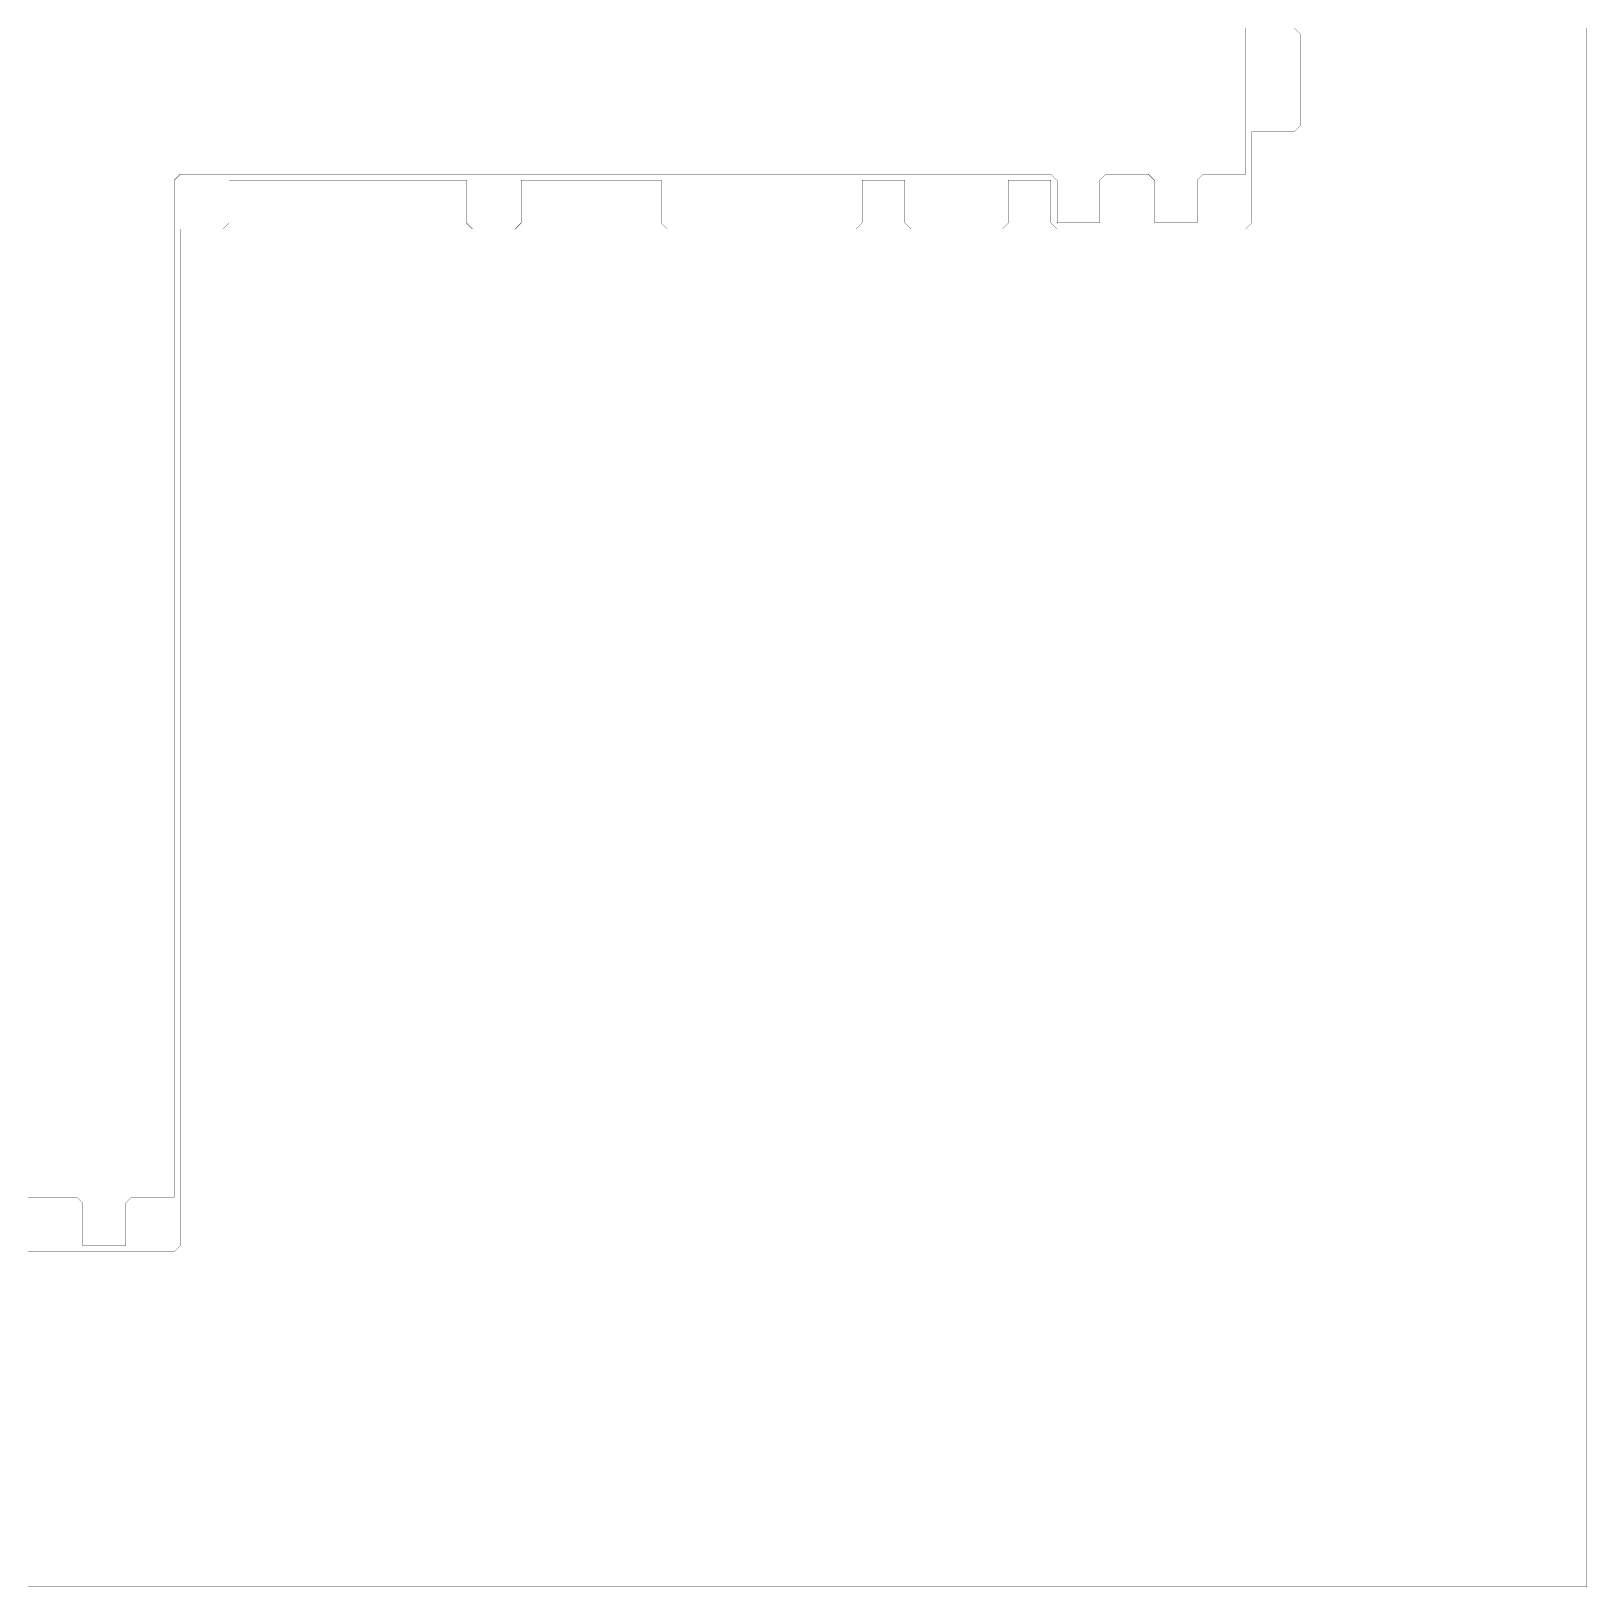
# Model space of a CAD drawing. Header units: metres. Extents: x 0 to 4990, y -4990 to 0.
# Drawn here: x 2495 to 4990, y -4990 to -2495 of the extents above; entities that cross this region are included whole.
import ezdxf

# ---------------------------------------------------------------- set-up
doc = ezdxf.new("R2010")
doc.units = ezdxf.units.M
doc.layers.add('conductor', color=1, linetype='Continuous')
doc.layers.add('substrate', color=5, linetype='Continuous')

msp = doc.modelspace()

# ---------------------------------------------------------------- linework, layer by layer
at = {"layer": 'conductor', "const_width": 0.5}
msp.add_lwpolyline([(2490.234375, -4365.234375), (2500, -4365.234375), (2509.765625, -4365.234375), (2519.53125, -4365.234375), (2529.296875, -4365.234375), (2539.0625, -4365.234375), (2548.828125, -4365.234375), (2558.59375, -4365.234375), (2568.359375, -4365.234375), (2578.125, -4375), (2578.125, -4384.765625), (2578.125, -4394.53125), (2578.125, -4404.296875), (2578.125, -4414.0625), (2578.125, -4423.828125), (2578.125, -4433.59375), (2578.125, -4443.359375), (2587.890625, -4443.359375), (2597.65625, -4443.359375), (2607.421875, -4443.359375), (2617.1875, -4443.359375), (2626.953125, -4443.359375), (2636.71875, -4443.359375), (2646.484375, -4443.359375), (2646.484375, -4433.59375), (2646.484375, -4423.828125), (2646.484375, -4414.0625), (2646.484375, -4404.296875), (2646.484375, -4394.53125), (2646.484375, -4384.765625), (2646.484375, -4375), (2656.25, -4365.234375), (2666.015625, -4365.234375), (2675.78125, -4365.234375), (2685.546875, -4365.234375), (2695.3125, -4365.234375), (2705.078125, -4365.234375), (2714.84375, -4365.234375), (2724.609375, -4365.234375), (2724.609375, -4355.46875), (2724.609375, -4345.703125), (2724.609375, -4335.9375), (2724.609375, -4326.171875), (2724.609375, -4316.40625), (2724.609375, -4306.640625), (2724.609375, -4296.875), (2724.609375, -4287.109375), (2724.609375, -4277.34375), (2724.609375, -4267.578125), (2724.609375, -4257.8125), (2724.609375, -4248.046875), (2724.609375, -4238.28125), (2724.609375, -4228.515625), (2724.609375, -4218.75), (2724.609375, -4208.984375), (2724.609375, -4199.21875), (2724.609375, -4189.453125), (2724.609375, -4179.6875), (2724.609375, -4169.921875), (2724.609375, -4160.15625), (2724.609375, -4150.390625), (2724.609375, -4140.625), (2724.609375, -4130.859375), (2724.609375, -4121.09375), (2724.609375, -4111.328125), (2724.609375, -4101.5625), (2724.609375, -4091.796875), (2724.609375, -4082.03125), (2724.609375, -4072.265625), (2724.609375, -4062.5), (2724.609375, -4052.734375), (2724.609375, -4042.96875), (2724.609375, -4033.203125), (2724.609375, -4023.4375), (2724.609375, -4013.671875), (2724.609375, -4003.90625), (2724.609375, -3994.140625), (2724.609375, -3984.375), (2724.609375, -3974.609375), (2724.609375, -3964.84375), (2724.609375, -3955.078125), (2724.609375, -3945.3125), (2724.609375, -3935.546875), (2724.609375, -3925.78125), (2724.609375, -3916.015625), (2724.609375, -3906.25), (2724.609375, -3896.484375), (2724.609375, -3886.71875), (2724.609375, -3876.953125), (2724.609375, -3867.1875), (2724.609375, -3857.421875), (2724.609375, -3847.65625), (2724.609375, -3837.890625), (2724.609375, -3828.125), (2724.609375, -3818.359375), (2724.609375, -3808.59375), (2724.609375, -3798.828125), (2724.609375, -3789.0625), (2724.609375, -3779.296875), (2724.609375, -3769.53125), (2724.609375, -3759.765625), (2724.609375, -3750), (2724.609375, -3740.234375), (2724.609375, -3730.46875), (2724.609375, -3720.703125), (2724.609375, -3710.9375), (2724.609375, -3701.171875), (2724.609375, -3691.40625), (2724.609375, -3681.640625), (2724.609375, -3671.875), (2724.609375, -3662.109375), (2724.609375, -3652.34375), (2724.609375, -3642.578125), (2724.609375, -3632.8125), (2724.609375, -3623.046875), (2724.609375, -3613.28125), (2724.609375, -3603.515625), (2724.609375, -3593.75), (2724.609375, -3583.984375), (2724.609375, -3574.21875), (2724.609375, -3564.453125), (2724.609375, -3554.6875), (2724.609375, -3544.921875), (2724.609375, -3535.15625), (2724.609375, -3525.390625), (2724.609375, -3515.625), (2724.609375, -3505.859375), (2724.609375, -3496.09375), (2724.609375, -3486.328125), (2724.609375, -3476.5625), (2724.609375, -3466.796875), (2724.609375, -3457.03125), (2724.609375, -3447.265625), (2724.609375, -3437.5), (2724.609375, -3427.734375), (2724.609375, -3417.96875), (2724.609375, -3408.203125), (2724.609375, -3398.4375), (2724.609375, -3388.671875), (2724.609375, -3378.90625), (2724.609375, -3369.140625), (2724.609375, -3359.375), (2724.609375, -3349.609375), (2724.609375, -3339.84375), (2724.609375, -3330.078125), (2724.609375, -3320.3125), (2724.609375, -3310.546875), (2724.609375, -3300.78125), (2724.609375, -3291.015625), (2724.609375, -3281.25), (2724.609375, -3271.484375), (2724.609375, -3261.71875), (2724.609375, -3251.953125), (2724.609375, -3242.1875), (2724.609375, -3232.421875), (2724.609375, -3222.65625), (2724.609375, -3212.890625), (2724.609375, -3203.125), (2724.609375, -3193.359375), (2724.609375, -3183.59375), (2724.609375, -3173.828125), (2724.609375, -3164.0625), (2724.609375, -3154.296875), (2724.609375, -3144.53125), (2724.609375, -3134.765625), (2724.609375, -3125), (2724.609375, -3115.234375), (2724.609375, -3105.46875), (2724.609375, -3095.703125), (2724.609375, -3085.9375), (2724.609375, -3076.171875), (2724.609375, -3066.40625), (2724.609375, -3056.640625), (2724.609375, -3046.875), (2724.609375, -3037.109375), (2724.609375, -3027.34375), (2724.609375, -3017.578125), (2724.609375, -3007.8125), (2724.609375, -2998.046875), (2724.609375, -2988.28125), (2724.609375, -2978.515625), (2724.609375, -2968.75), (2724.609375, -2958.984375), (2724.609375, -2949.21875), (2724.609375, -2939.453125), (2724.609375, -2929.6875), (2724.609375, -2919.921875), (2724.609375, -2910.15625), (2724.609375, -2900.390625), (2724.609375, -2890.625), (2724.609375, -2880.859375), (2724.609375, -2871.09375), (2724.609375, -2861.328125), (2724.609375, -2851.5625), (2724.609375, -2841.796875), (2724.609375, -2832.03125), (2724.609375, -2822.265625), (2724.609375, -2812.5), (2724.609375, -2802.734375), (2724.609375, -2792.96875), (2724.609375, -2783.203125), (2724.609375, -2773.4375), (2724.609375, -2763.671875), (2724.609375, -2753.90625), (2724.609375, -2744.140625), (2724.609375, -2734.375), (2734.375, -2724.609375), (2744.140625, -2724.609375), (2753.90625, -2724.609375), (2763.671875, -2724.609375), (2773.4375, -2724.609375), (2783.203125, -2724.609375), (2792.96875, -2724.609375), (2802.734375, -2724.609375), (2812.5, -2724.609375), (2822.265625, -2724.609375), (2832.03125, -2724.609375), (2841.796875, -2724.609375), (2851.5625, -2724.609375), (2861.328125, -2724.609375), (2871.09375, -2724.609375), (2880.859375, -2724.609375), (2890.625, -2724.609375), (2900.390625, -2724.609375), (2910.15625, -2724.609375), (2919.921875, -2724.609375), (2929.6875, -2724.609375), (2939.453125, -2724.609375), (2949.21875, -2724.609375), (2958.984375, -2724.609375), (2968.75, -2724.609375), (2978.515625, -2724.609375), (2988.28125, -2724.609375), (2998.046875, -2724.609375), (3007.8125, -2724.609375), (3017.578125, -2724.609375), (3027.34375, -2724.609375), (3037.109375, -2724.609375), (3046.875, -2724.609375), (3056.640625, -2724.609375), (3066.40625, -2724.609375), (3076.171875, -2724.609375), (3085.9375, -2724.609375), (3095.703125, -2724.609375), (3105.46875, -2724.609375), (3115.234375, -2724.609375), (3125, -2724.609375), (3134.765625, -2724.609375), (3144.53125, -2724.609375), (3154.296875, -2724.609375), (3164.0625, -2724.609375), (3173.828125, -2724.609375), (3183.59375, -2724.609375), (3193.359375, -2724.609375), (3203.125, -2724.609375), (3212.890625, -2724.609375), (3222.65625, -2724.609375), (3232.421875, -2724.609375), (3242.1875, -2724.609375), (3251.953125, -2724.609375), (3261.71875, -2724.609375), (3271.484375, -2724.609375), (3281.25, -2724.609375), (3291.015625, -2724.609375), (3300.78125, -2724.609375), (3310.546875, -2724.609375), (3320.3125, -2724.609375), (3330.078125, -2724.609375), (3339.84375, -2724.609375), (3349.609375, -2724.609375), (3359.375, -2724.609375), (3369.140625, -2724.609375), (3378.90625, -2724.609375), (3388.671875, -2724.609375), (3398.4375, -2724.609375), (3408.203125, -2724.609375), (3417.96875, -2724.609375), (3427.734375, -2724.609375), (3437.5, -2724.609375), (3447.265625, -2724.609375), (3457.03125, -2724.609375), (3466.796875, -2724.609375), (3476.5625, -2724.609375), (3486.328125, -2724.609375), (3496.09375, -2724.609375), (3505.859375, -2724.609375), (3515.625, -2724.609375), (3525.390625, -2724.609375), (3535.15625, -2724.609375), (3544.921875, -2724.609375), (3554.6875, -2724.609375), (3564.453125, -2724.609375), (3574.21875, -2724.609375), (3583.984375, -2724.609375), (3593.75, -2724.609375), (3603.515625, -2724.609375), (3613.28125, -2724.609375), (3623.046875, -2724.609375), (3632.8125, -2724.609375), (3642.578125, -2724.609375), (3652.34375, -2724.609375), (3662.109375, -2724.609375), (3671.875, -2724.609375), (3681.640625, -2724.609375), (3691.40625, -2724.609375), (3701.171875, -2724.609375), (3710.9375, -2724.609375), (3720.703125, -2724.609375), (3730.46875, -2724.609375), (3740.234375, -2724.609375), (3750, -2724.609375), (3759.765625, -2724.609375), (3769.53125, -2724.609375), (3779.296875, -2724.609375), (3789.0625, -2724.609375), (3798.828125, -2724.609375), (3808.59375, -2724.609375), (3818.359375, -2724.609375), (3828.125, -2724.609375), (3837.890625, -2724.609375), (3847.65625, -2724.609375), (3857.421875, -2724.609375), (3867.1875, -2724.609375), (3876.953125, -2724.609375), (3886.71875, -2724.609375), (3896.484375, -2724.609375), (3906.25, -2724.609375), (3916.015625, -2724.609375), (3925.78125, -2724.609375), (3935.546875, -2724.609375), (3945.3125, -2724.609375), (3955.078125, -2724.609375), (3964.84375, -2724.609375), (3974.609375, -2724.609375), (3984.375, -2724.609375), (3994.140625, -2724.609375), (4003.90625, -2724.609375), (4013.671875, -2724.609375), (4023.4375, -2724.609375), (4033.203125, -2724.609375), (4042.96875, -2724.609375), (4052.734375, -2724.609375), (4062.5, -2724.609375), (4072.265625, -2724.609375), (4082.03125, -2724.609375), (4091.796875, -2724.609375), (4101.5625, -2724.609375), (4111.328125, -2724.609375), (4121.09375, -2724.609375), (4130.859375, -2724.609375), (4140.625, -2734.375), (4140.625, -2744.140625), (4140.625, -2753.90625), (4140.625, -2763.671875), (4140.625, -2773.4375), (4140.625, -2783.203125), (4140.625, -2792.96875), (4140.625, -2802.734375), (4150.390625, -2802.734375), (4160.15625, -2802.734375), (4169.921875, -2802.734375), (4179.6875, -2802.734375), (4189.453125, -2802.734375), (4199.21875, -2802.734375), (4208.984375, -2802.734375), (4208.984375, -2792.96875), (4208.984375, -2783.203125), (4208.984375, -2773.4375), (4208.984375, -2763.671875), (4208.984375, -2753.90625), (4208.984375, -2744.140625), (4208.984375, -2734.375), (4218.75, -2724.609375), (4228.515625, -2724.609375), (4238.28125, -2724.609375), (4248.046875, -2724.609375), (4257.8125, -2724.609375), (4267.578125, -2724.609375), (4277.34375, -2724.609375), (4287.109375, -2724.609375), (4296.875, -2734.375), (4296.875, -2744.140625), (4296.875, -2753.90625), (4296.875, -2763.671875), (4296.875, -2773.4375), (4296.875, -2783.203125), (4296.875, -2792.96875), (4296.875, -2802.734375), (4306.640625, -2802.734375), (4316.40625, -2802.734375), (4326.171875, -2802.734375), (4335.9375, -2802.734375), (4345.703125, -2802.734375), (4355.46875, -2802.734375), (4365.234375, -2802.734375), (4365.234375, -2792.96875), (4365.234375, -2783.203125), (4365.234375, -2773.4375), (4365.234375, -2763.671875), (4365.234375, -2753.90625), (4365.234375, -2744.140625), (4365.234375, -2734.375), (4375, -2724.609375), (4384.765625, -2724.609375), (4394.53125, -2724.609375), (4404.296875, -2724.609375), (4414.0625, -2724.609375), (4423.828125, -2724.609375), (4433.59375, -2724.609375), (4443.359375, -2724.609375), (4443.359375, -2714.84375), (4443.359375, -2705.078125), (4443.359375, -2695.3125), (4443.359375, -2685.546875), (4443.359375, -2675.78125), (4443.359375, -2666.015625), (4443.359375, -2656.25), (4443.359375, -2646.484375), (4443.359375, -2636.71875), (4443.359375, -2626.953125), (4443.359375, -2617.1875), (4443.359375, -2607.421875), (4443.359375, -2597.65625), (4443.359375, -2587.890625), (4443.359375, -2578.125), (4443.359375, -2568.359375), (4443.359375, -2558.59375), (4443.359375, -2548.828125), (4443.359375, -2539.0625), (4443.359375, -2529.296875), (4443.359375, -2519.53125), (4443.359375, -2509.765625), (4443.359375, -2500), (4443.359375, -2490.234375)], dxfattribs=at)
at = {"layer": 'substrate', "const_width": 0.5}
for points in [[(2490.234375, -4990.234375), (2500, -4990.234375), (2509.765625, -4990.234375), (2519.53125, -4990.234375), (2529.296875, -4990.234375), (2539.0625, -4990.234375), (2548.828125, -4990.234375), (2558.59375, -4990.234375), (2568.359375, -4990.234375), (2578.125, -4990.234375), (2587.890625, -4990.234375), (2597.65625, -4990.234375), (2607.421875, -4990.234375), (2617.1875, -4990.234375), (2626.953125, -4990.234375), (2636.71875, -4990.234375), (2646.484375, -4990.234375), (2656.25, -4990.234375), (2666.015625, -4990.234375), (2675.78125, -4990.234375), (2685.546875, -4990.234375), (2695.3125, -4990.234375), (2705.078125, -4990.234375), (2714.84375, -4990.234375), (2724.609375, -4990.234375), (2734.375, -4990.234375), (2744.140625, -4990.234375), (2753.90625, -4990.234375), (2763.671875, -4990.234375), (2773.4375, -4990.234375), (2783.203125, -4990.234375), (2792.96875, -4990.234375), (2802.734375, -4990.234375), (2812.5, -4990.234375), (2822.265625, -4990.234375), (2832.03125, -4990.234375), (2841.796875, -4990.234375), (2851.5625, -4990.234375), (2861.328125, -4990.234375), (2871.09375, -4990.234375), (2880.859375, -4990.234375), (2890.625, -4990.234375), (2900.390625, -4990.234375), (2910.15625, -4990.234375), (2919.921875, -4990.234375), (2929.6875, -4990.234375), (2939.453125, -4990.234375), (2949.21875, -4990.234375), (2958.984375, -4990.234375), (2968.75, -4990.234375), (2978.515625, -4990.234375), (2988.28125, -4990.234375), (2998.046875, -4990.234375), (3007.8125, -4990.234375), (3017.578125, -4990.234375), (3027.34375, -4990.234375), (3037.109375, -4990.234375), (3046.875, -4990.234375), (3056.640625, -4990.234375), (3066.40625, -4990.234375), (3076.171875, -4990.234375), (3085.9375, -4990.234375), (3095.703125, -4990.234375), (3105.46875, -4990.234375), (3115.234375, -4990.234375), (3125, -4990.234375), (3134.765625, -4990.234375), (3144.53125, -4990.234375), (3154.296875, -4990.234375), (3164.0625, -4990.234375), (3173.828125, -4990.234375), (3183.59375, -4990.234375), (3193.359375, -4990.234375), (3203.125, -4990.234375), (3212.890625, -4990.234375), (3222.65625, -4990.234375), (3232.421875, -4990.234375), (3242.1875, -4990.234375), (3251.953125, -4990.234375), (3261.71875, -4990.234375), (3271.484375, -4990.234375), (3281.25, -4990.234375), (3291.015625, -4990.234375), (3300.78125, -4990.234375), (3310.546875, -4990.234375), (3320.3125, -4990.234375), (3330.078125, -4990.234375), (3339.84375, -4990.234375), (3349.609375, -4990.234375), (3359.375, -4990.234375), (3369.140625, -4990.234375), (3378.90625, -4990.234375), (3388.671875, -4990.234375), (3398.4375, -4990.234375), (3408.203125, -4990.234375), (3417.96875, -4990.234375), (3427.734375, -4990.234375), (3437.5, -4990.234375), (3447.265625, -4990.234375), (3457.03125, -4990.234375), (3466.796875, -4990.234375), (3476.5625, -4990.234375), (3486.328125, -4990.234375), (3496.09375, -4990.234375), (3505.859375, -4990.234375), (3515.625, -4990.234375), (3525.390625, -4990.234375), (3535.15625, -4990.234375), (3544.921875, -4990.234375), (3554.6875, -4990.234375), (3564.453125, -4990.234375), (3574.21875, -4990.234375), (3583.984375, -4990.234375), (3593.75, -4990.234375), (3603.515625, -4990.234375), (3613.28125, -4990.234375), (3623.046875, -4990.234375), (3632.8125, -4990.234375), (3642.578125, -4990.234375), (3652.34375, -4990.234375), (3662.109375, -4990.234375), (3671.875, -4990.234375), (3681.640625, -4990.234375), (3691.40625, -4990.234375), (3701.171875, -4990.234375), (3710.9375, -4990.234375), (3720.703125, -4990.234375), (3730.46875, -4990.234375), (3740.234375, -4990.234375), (3750, -4990.234375), (3759.765625, -4990.234375), (3769.53125, -4990.234375), (3779.296875, -4990.234375), (3789.0625, -4990.234375), (3798.828125, -4990.234375), (3808.59375, -4990.234375), (3818.359375, -4990.234375), (3828.125, -4990.234375), (3837.890625, -4990.234375), (3847.65625, -4990.234375), (3857.421875, -4990.234375), (3867.1875, -4990.234375), (3876.953125, -4990.234375), (3886.71875, -4990.234375), (3896.484375, -4990.234375), (3906.25, -4990.234375), (3916.015625, -4990.234375), (3925.78125, -4990.234375), (3935.546875, -4990.234375), (3945.3125, -4990.234375), (3955.078125, -4990.234375), (3964.84375, -4990.234375), (3974.609375, -4990.234375), (3984.375, -4990.234375), (3994.140625, -4990.234375), (4003.90625, -4990.234375), (4013.671875, -4990.234375), (4023.4375, -4990.234375), (4033.203125, -4990.234375), (4042.96875, -4990.234375), (4052.734375, -4990.234375), (4062.5, -4990.234375), (4072.265625, -4990.234375), (4082.03125, -4990.234375), (4091.796875, -4990.234375), (4101.5625, -4990.234375), (4111.328125, -4990.234375), (4121.09375, -4990.234375), (4130.859375, -4990.234375), (4140.625, -4990.234375), (4150.390625, -4990.234375), (4160.15625, -4990.234375), (4169.921875, -4990.234375), (4179.6875, -4990.234375), (4189.453125, -4990.234375), (4199.21875, -4990.234375), (4208.984375, -4990.234375), (4218.75, -4990.234375), (4228.515625, -4990.234375), (4238.28125, -4990.234375), (4248.046875, -4990.234375), (4257.8125, -4990.234375), (4267.578125, -4990.234375), (4277.34375, -4990.234375), (4287.109375, -4990.234375), (4296.875, -4990.234375), (4306.640625, -4990.234375), (4316.40625, -4990.234375), (4326.171875, -4990.234375), (4335.9375, -4990.234375), (4345.703125, -4990.234375), (4355.46875, -4990.234375), (4365.234375, -4990.234375), (4375, -4990.234375), (4384.765625, -4990.234375), (4394.53125, -4990.234375), (4404.296875, -4990.234375), (4414.0625, -4990.234375), (4423.828125, -4990.234375), (4433.59375, -4990.234375), (4443.359375, -4990.234375), (4453.125, -4990.234375), (4462.890625, -4990.234375), (4472.65625, -4990.234375), (4482.421875, -4990.234375), (4492.1875, -4990.234375), (4501.953125, -4990.234375), (4511.71875, -4990.234375), (4521.484375, -4990.234375), (4531.25, -4990.234375), (4541.015625, -4990.234375), (4550.78125, -4990.234375), (4560.546875, -4990.234375), (4570.3125, -4990.234375), (4580.078125, -4990.234375), (4589.84375, -4990.234375), (4599.609375, -4990.234375), (4609.375, -4990.234375), (4619.140625, -4990.234375), (4628.90625, -4990.234375), (4638.671875, -4990.234375), (4648.4375, -4990.234375), (4658.203125, -4990.234375), (4667.96875, -4990.234375), (4677.734375, -4990.234375), (4687.5, -4990.234375), (4697.265625, -4990.234375), (4707.03125, -4990.234375), (4716.796875, -4990.234375), (4726.5625, -4990.234375), (4736.328125, -4990.234375), (4746.09375, -4990.234375), (4755.859375, -4990.234375), (4765.625, -4990.234375), (4775.390625, -4990.234375), (4785.15625, -4990.234375), (4794.921875, -4990.234375), (4804.6875, -4990.234375), (4814.453125, -4990.234375), (4824.21875, -4990.234375), (4833.984375, -4990.234375), (4843.75, -4990.234375), (4853.515625, -4990.234375), (4863.28125, -4990.234375), (4873.046875, -4990.234375), (4882.8125, -4990.234375), (4892.578125, -4990.234375), (4902.34375, -4990.234375), (4912.109375, -4990.234375), (4921.875, -4990.234375), (4931.640625, -4990.234375), (4941.40625, -4990.234375), (4951.171875, -4990.234375), (4960.9375, -4990.234375), (4970.703125, -4990.234375), (4980.46875, -4990.234375), (4990.234375, -4990.234375), (4990.234375, -4980.46875), (4990.234375, -4970.703125), (4990.234375, -4960.9375), (4990.234375, -4951.171875), (4990.234375, -4941.40625), (4990.234375, -4931.640625), (4990.234375, -4921.875), (4990.234375, -4912.109375), (4990.234375, -4902.34375), (4990.234375, -4892.578125), (4990.234375, -4882.8125), (4990.234375, -4873.046875), (4990.234375, -4863.28125), (4990.234375, -4853.515625), (4990.234375, -4843.75), (4990.234375, -4833.984375), (4990.234375, -4824.21875), (4990.234375, -4814.453125), (4990.234375, -4804.6875), (4990.234375, -4794.921875), (4990.234375, -4785.15625), (4990.234375, -4775.390625), (4990.234375, -4765.625), (4990.234375, -4755.859375), (4990.234375, -4746.09375), (4990.234375, -4736.328125), (4990.234375, -4726.5625), (4990.234375, -4716.796875), (4990.234375, -4707.03125), (4990.234375, -4697.265625), (4990.234375, -4687.5), (4990.234375, -4677.734375), (4990.234375, -4667.96875), (4990.234375, -4658.203125), (4990.234375, -4648.4375), (4990.234375, -4638.671875), (4990.234375, -4628.90625), (4990.234375, -4619.140625), (4990.234375, -4609.375), (4990.234375, -4599.609375), (4990.234375, -4589.84375), (4990.234375, -4580.078125), (4990.234375, -4570.3125), (4990.234375, -4560.546875), (4990.234375, -4550.78125), (4990.234375, -4541.015625), (4990.234375, -4531.25), (4990.234375, -4521.484375), (4990.234375, -4511.71875), (4990.234375, -4501.953125), (4990.234375, -4492.1875), (4990.234375, -4482.421875), (4990.234375, -4472.65625), (4990.234375, -4462.890625), (4990.234375, -4453.125), (4990.234375, -4443.359375), (4990.234375, -4433.59375), (4990.234375, -4423.828125), (4990.234375, -4414.0625), (4990.234375, -4404.296875), (4990.234375, -4394.53125), (4990.234375, -4384.765625), (4990.234375, -4375), (4990.234375, -4365.234375), (4990.234375, -4355.46875), (4990.234375, -4345.703125), (4990.234375, -4335.9375), (4990.234375, -4326.171875), (4990.234375, -4316.40625), (4990.234375, -4306.640625), (4990.234375, -4296.875), (4990.234375, -4287.109375), (4990.234375, -4277.34375), (4990.234375, -4267.578125), (4990.234375, -4257.8125), (4990.234375, -4248.046875), (4990.234375, -4238.28125), (4990.234375, -4228.515625), (4990.234375, -4218.75), (4990.234375, -4208.984375), (4990.234375, -4199.21875), (4990.234375, -4189.453125), (4990.234375, -4179.6875), (4990.234375, -4169.921875), (4990.234375, -4160.15625), (4990.234375, -4150.390625), (4990.234375, -4140.625), (4990.234375, -4130.859375), (4990.234375, -4121.09375), (4990.234375, -4111.328125), (4990.234375, -4101.5625), (4990.234375, -4091.796875), (4990.234375, -4082.03125), (4990.234375, -4072.265625), (4990.234375, -4062.5), (4990.234375, -4052.734375), (4990.234375, -4042.96875), (4990.234375, -4033.203125), (4990.234375, -4023.4375), (4990.234375, -4013.671875), (4990.234375, -4003.90625), (4990.234375, -3994.140625), (4990.234375, -3984.375), (4990.234375, -3974.609375), (4990.234375, -3964.84375), (4990.234375, -3955.078125), (4990.234375, -3945.3125), (4990.234375, -3935.546875), (4990.234375, -3925.78125), (4990.234375, -3916.015625), (4990.234375, -3906.25), (4990.234375, -3896.484375), (4990.234375, -3886.71875), (4990.234375, -3876.953125), (4990.234375, -3867.1875), (4990.234375, -3857.421875), (4990.234375, -3847.65625), (4990.234375, -3837.890625), (4990.234375, -3828.125), (4990.234375, -3818.359375), (4990.234375, -3808.59375), (4990.234375, -3798.828125), (4990.234375, -3789.0625), (4990.234375, -3779.296875), (4990.234375, -3769.53125), (4990.234375, -3759.765625), (4990.234375, -3750), (4990.234375, -3740.234375), (4990.234375, -3730.46875), (4990.234375, -3720.703125), (4990.234375, -3710.9375), (4990.234375, -3701.171875), (4990.234375, -3691.40625), (4990.234375, -3681.640625), (4990.234375, -3671.875), (4990.234375, -3662.109375), (4990.234375, -3652.34375), (4990.234375, -3642.578125), (4990.234375, -3632.8125), (4990.234375, -3623.046875), (4990.234375, -3613.28125), (4990.234375, -3603.515625), (4990.234375, -3593.75), (4990.234375, -3583.984375), (4990.234375, -3574.21875), (4990.234375, -3564.453125), (4990.234375, -3554.6875), (4990.234375, -3544.921875), (4990.234375, -3535.15625), (4990.234375, -3525.390625), (4990.234375, -3515.625), (4990.234375, -3505.859375), (4990.234375, -3496.09375), (4990.234375, -3486.328125), (4990.234375, -3476.5625), (4990.234375, -3466.796875), (4990.234375, -3457.03125), (4990.234375, -3447.265625), (4990.234375, -3437.5), (4990.234375, -3427.734375), (4990.234375, -3417.96875), (4990.234375, -3408.203125), (4990.234375, -3398.4375), (4990.234375, -3388.671875), (4990.234375, -3378.90625), (4990.234375, -3369.140625), (4990.234375, -3359.375), (4990.234375, -3349.609375), (4990.234375, -3339.84375), (4990.234375, -3330.078125), (4990.234375, -3320.3125), (4990.234375, -3310.546875), (4990.234375, -3300.78125), (4990.234375, -3291.015625), (4990.234375, -3281.25), (4990.234375, -3271.484375), (4990.234375, -3261.71875), (4990.234375, -3251.953125), (4990.234375, -3242.1875), (4990.234375, -3232.421875), (4990.234375, -3222.65625), (4990.234375, -3212.890625), (4990.234375, -3203.125), (4990.234375, -3193.359375), (4990.234375, -3183.59375), (4990.234375, -3173.828125), (4990.234375, -3164.0625), (4990.234375, -3154.296875), (4990.234375, -3144.53125), (4990.234375, -3134.765625), (4990.234375, -3125), (4990.234375, -3115.234375), (4990.234375, -3105.46875), (4990.234375, -3095.703125), (4990.234375, -3085.9375), (4990.234375, -3076.171875), (4990.234375, -3066.40625), (4990.234375, -3056.640625), (4990.234375, -3046.875), (4990.234375, -3037.109375), (4990.234375, -3027.34375), (4990.234375, -3017.578125), (4990.234375, -3007.8125), (4990.234375, -2998.046875), (4990.234375, -2988.28125), (4990.234375, -2978.515625), (4990.234375, -2968.75), (4990.234375, -2958.984375), (4990.234375, -2949.21875), (4990.234375, -2939.453125), (4990.234375, -2929.6875), (4990.234375, -2919.921875), (4990.234375, -2910.15625), (4990.234375, -2900.390625), (4990.234375, -2890.625), (4990.234375, -2880.859375), (4990.234375, -2871.09375), (4990.234375, -2861.328125), (4990.234375, -2851.5625), (4990.234375, -2841.796875), (4990.234375, -2832.03125), (4990.234375, -2822.265625), (4990.234375, -2812.5), (4990.234375, -2802.734375), (4990.234375, -2792.96875), (4990.234375, -2783.203125), (4990.234375, -2773.4375), (4990.234375, -2763.671875), (4990.234375, -2753.90625), (4990.234375, -2744.140625), (4990.234375, -2734.375), (4990.234375, -2724.609375), (4990.234375, -2714.84375), (4990.234375, -2705.078125), (4990.234375, -2695.3125), (4990.234375, -2685.546875), (4990.234375, -2675.78125), (4990.234375, -2666.015625), (4990.234375, -2656.25), (4990.234375, -2646.484375), (4990.234375, -2636.71875), (4990.234375, -2626.953125), (4990.234375, -2617.1875), (4990.234375, -2607.421875), (4990.234375, -2597.65625), (4990.234375, -2587.890625), (4990.234375, -2578.125), (4990.234375, -2568.359375), (4990.234375, -2558.59375), (4990.234375, -2548.828125), (4990.234375, -2539.0625), (4990.234375, -2529.296875), (4990.234375, -2519.53125), (4990.234375, -2509.765625), (4990.234375, -2500), (4990.234375, -2490.234375)], [(4521.484375, -2490.234375), (4531.25, -2500), (4531.25, -2509.765625), (4531.25, -2519.53125), (4531.25, -2529.296875), (4531.25, -2539.0625), (4531.25, -2548.828125), (4531.25, -2558.59375), (4531.25, -2568.359375), (4531.25, -2578.125), (4531.25, -2587.890625), (4531.25, -2597.65625), (4531.25, -2607.421875), (4531.25, -2617.1875), (4531.25, -2626.953125), (4531.25, -2636.71875), (4531.25, -2646.484375), (4521.484375, -2656.25), (4511.71875, -2656.25), (4501.953125, -2656.25), (4492.1875, -2656.25), (4482.421875, -2656.25), (4472.65625, -2656.25), (4462.890625, -2656.25), (4453.125, -2656.25), (4453.125, -2666.015625), (4453.125, -2675.78125), (4453.125, -2685.546875), (4453.125, -2695.3125), (4453.125, -2705.078125), (4453.125, -2714.84375), (4453.125, -2724.609375), (4453.125, -2734.375), (4453.125, -2744.140625), (4453.125, -2753.90625), (4453.125, -2763.671875), (4453.125, -2773.4375), (4453.125, -2783.203125), (4453.125, -2792.96875), (4453.125, -2802.734375), (4443.359375, -2812.5), (4433.59375, -2812.5), (4423.828125, -2812.5), (4414.0625, -2812.5), (4404.296875, -2812.5), (4394.53125, -2812.5), (4384.765625, -2812.5), (4375, -2812.5), (4365.234375, -2812.5), (4355.46875, -2812.5), (4345.703125, -2812.5), (4335.9375, -2812.5), (4326.171875, -2812.5), (4316.40625, -2812.5), (4306.640625, -2812.5), (4296.875, -2812.5), (4287.109375, -2812.5), (4277.34375, -2812.5), (4267.578125, -2812.5), (4257.8125, -2812.5), (4248.046875, -2812.5), (4238.28125, -2812.5), (4228.515625, -2812.5), (4218.75, -2812.5), (4208.984375, -2812.5), (4199.21875, -2812.5), (4189.453125, -2812.5), (4179.6875, -2812.5), (4169.921875, -2812.5), (4160.15625, -2812.5), (4150.390625, -2812.5), (4140.625, -2812.5), (4130.859375, -2802.734375), (4130.859375, -2792.96875), (4130.859375, -2783.203125), (4130.859375, -2773.4375), (4130.859375, -2763.671875), (4130.859375, -2753.90625), (4130.859375, -2744.140625), (4130.859375, -2734.375), (4121.09375, -2734.375), (4111.328125, -2734.375), (4101.5625, -2734.375), (4091.796875, -2734.375), (4082.03125, -2734.375), (4072.265625, -2734.375), (4062.5, -2734.375), (4062.5, -2744.140625), (4062.5, -2753.90625), (4062.5, -2763.671875), (4062.5, -2773.4375), (4062.5, -2783.203125), (4062.5, -2792.96875), (4062.5, -2802.734375), (4052.734375, -2812.5), (4042.96875, -2812.5), (4033.203125, -2812.5), (4023.4375, -2812.5), (4013.671875, -2812.5), (4003.90625, -2812.5), (3994.140625, -2812.5), (3984.375, -2812.5), (3974.609375, -2812.5), (3964.84375, -2812.5), (3955.078125, -2812.5), (3945.3125, -2812.5), (3935.546875, -2812.5), (3925.78125, -2812.5), (3916.015625, -2812.5), (3906.25, -2812.5), (3896.484375, -2802.734375), (3896.484375, -2792.96875), (3896.484375, -2783.203125), (3896.484375, -2773.4375), (3896.484375, -2763.671875), (3896.484375, -2753.90625), (3896.484375, -2744.140625), (3896.484375, -2734.375), (3886.71875, -2734.375), (3876.953125, -2734.375), (3867.1875, -2734.375), (3857.421875, -2734.375), (3847.65625, -2734.375), (3837.890625, -2734.375), (3828.125, -2734.375), (3828.125, -2744.140625), (3828.125, -2753.90625), (3828.125, -2763.671875), (3828.125, -2773.4375), (3828.125, -2783.203125), (3828.125, -2792.96875), (3828.125, -2802.734375), (3818.359375, -2812.5), (3808.59375, -2812.5), (3798.828125, -2812.5), (3789.0625, -2812.5), (3779.296875, -2812.5), (3769.53125, -2812.5), (3759.765625, -2812.5), (3750, -2812.5), (3740.234375, -2812.5), (3730.46875, -2812.5), (3720.703125, -2812.5), (3710.9375, -2812.5), (3701.171875, -2812.5), (3691.40625, -2812.5), (3681.640625, -2812.5), (3671.875, -2812.5), (3662.109375, -2812.5), (3652.34375, -2812.5), (3642.578125, -2812.5), (3632.8125, -2812.5), (3623.046875, -2812.5), (3613.28125, -2812.5), (3603.515625, -2812.5), (3593.75, -2812.5), (3583.984375, -2812.5), (3574.21875, -2812.5), (3564.453125, -2812.5), (3554.6875, -2812.5), (3544.921875, -2812.5), (3535.15625, -2812.5), (3525.390625, -2812.5), (3515.625, -2812.5), (3505.859375, -2802.734375), (3505.859375, -2792.96875), (3505.859375, -2783.203125), (3505.859375, -2773.4375), (3505.859375, -2763.671875), (3505.859375, -2753.90625), (3505.859375, -2744.140625), (3505.859375, -2734.375), (3496.09375, -2734.375), (3486.328125, -2734.375), (3476.5625, -2734.375), (3466.796875, -2734.375), (3457.03125, -2734.375), (3447.265625, -2734.375), (3437.5, -2734.375), (3427.734375, -2734.375), (3417.96875, -2734.375), (3408.203125, -2734.375), (3398.4375, -2734.375), (3388.671875, -2734.375), (3378.90625, -2734.375), (3369.140625, -2734.375), (3359.375, -2734.375), (3349.609375, -2734.375), (3339.84375, -2734.375), (3330.078125, -2734.375), (3320.3125, -2734.375), (3310.546875, -2734.375), (3300.78125, -2734.375), (3291.015625, -2734.375), (3281.25, -2734.375), (3281.25, -2744.140625), (3281.25, -2753.90625), (3281.25, -2763.671875), (3281.25, -2773.4375), (3281.25, -2783.203125), (3281.25, -2792.96875), (3281.25, -2802.734375), (3271.484375, -2812.5), (3261.71875, -2812.5), (3251.953125, -2812.5), (3242.1875, -2812.5), (3232.421875, -2812.5), (3222.65625, -2812.5), (3212.890625, -2812.5), (3203.125, -2812.5), (3193.359375, -2802.734375), (3193.359375, -2792.96875), (3193.359375, -2783.203125), (3193.359375, -2773.4375), (3193.359375, -2763.671875), (3193.359375, -2753.90625), (3193.359375, -2744.140625), (3193.359375, -2734.375), (3183.59375, -2734.375), (3173.828125, -2734.375), (3164.0625, -2734.375), (3154.296875, -2734.375), (3144.53125, -2734.375), (3134.765625, -2734.375), (3125, -2734.375), (3115.234375, -2734.375), (3105.46875, -2734.375), (3095.703125, -2734.375), (3085.9375, -2734.375), (3076.171875, -2734.375), (3066.40625, -2734.375), (3056.640625, -2734.375), (3046.875, -2734.375), (3037.109375, -2734.375), (3027.34375, -2734.375), (3017.578125, -2734.375), (3007.8125, -2734.375), (2998.046875, -2734.375), (2988.28125, -2734.375), (2978.515625, -2734.375), (2968.75, -2734.375), (2958.984375, -2734.375), (2949.21875, -2734.375), (2939.453125, -2734.375), (2929.6875, -2734.375), (2919.921875, -2734.375), (2910.15625, -2734.375), (2900.390625, -2734.375), (2890.625, -2734.375), (2880.859375, -2734.375), (2871.09375, -2734.375), (2861.328125, -2734.375), (2851.5625, -2734.375), (2841.796875, -2734.375), (2832.03125, -2734.375), (2822.265625, -2734.375), (2812.5, -2734.375), (2812.5, -2744.140625), (2812.5, -2753.90625), (2812.5, -2763.671875), (2812.5, -2773.4375), (2812.5, -2783.203125), (2812.5, -2792.96875), (2812.5, -2802.734375), (2802.734375, -2812.5), (2792.96875, -2812.5), (2783.203125, -2812.5), (2773.4375, -2812.5), (2763.671875, -2812.5), (2753.90625, -2812.5), (2744.140625, -2812.5), (2734.375, -2812.5), (2734.375, -2822.265625), (2734.375, -2832.03125), (2734.375, -2841.796875), (2734.375, -2851.5625), (2734.375, -2861.328125), (2734.375, -2871.09375), (2734.375, -2880.859375), (2734.375, -2890.625), (2734.375, -2900.390625), (2734.375, -2910.15625), (2734.375, -2919.921875), (2734.375, -2929.6875), (2734.375, -2939.453125), (2734.375, -2949.21875), (2734.375, -2958.984375), (2734.375, -2968.75), (2734.375, -2978.515625), (2734.375, -2988.28125), (2734.375, -2998.046875), (2734.375, -3007.8125), (2734.375, -3017.578125), (2734.375, -3027.34375), (2734.375, -3037.109375), (2734.375, -3046.875), (2734.375, -3056.640625), (2734.375, -3066.40625), (2734.375, -3076.171875), (2734.375, -3085.9375), (2734.375, -3095.703125), (2734.375, -3105.46875), (2734.375, -3115.234375), (2734.375, -3125), (2734.375, -3134.765625), (2734.375, -3144.53125), (2734.375, -3154.296875), (2734.375, -3164.0625), (2734.375, -3173.828125), (2734.375, -3183.59375), (2734.375, -3193.359375), (2734.375, -3203.125), (2734.375, -3212.890625), (2734.375, -3222.65625), (2734.375, -3232.421875), (2734.375, -3242.1875), (2734.375, -3251.953125), (2734.375, -3261.71875), (2734.375, -3271.484375), (2734.375, -3281.25), (2734.375, -3291.015625), (2734.375, -3300.78125), (2734.375, -3310.546875), (2734.375, -3320.3125), (2734.375, -3330.078125), (2734.375, -3339.84375), (2734.375, -3349.609375), (2734.375, -3359.375), (2734.375, -3369.140625), (2734.375, -3378.90625), (2734.375, -3388.671875), (2734.375, -3398.4375), (2734.375, -3408.203125), (2734.375, -3417.96875), (2734.375, -3427.734375), (2734.375, -3437.5), (2734.375, -3447.265625), (2734.375, -3457.03125), (2734.375, -3466.796875), (2734.375, -3476.5625), (2734.375, -3486.328125), (2734.375, -3496.09375), (2734.375, -3505.859375), (2734.375, -3515.625), (2734.375, -3525.390625), (2734.375, -3535.15625), (2734.375, -3544.921875), (2734.375, -3554.6875), (2734.375, -3564.453125), (2734.375, -3574.21875), (2734.375, -3583.984375), (2734.375, -3593.75), (2734.375, -3603.515625), (2734.375, -3613.28125), (2734.375, -3623.046875), (2734.375, -3632.8125), (2734.375, -3642.578125), (2734.375, -3652.34375), (2734.375, -3662.109375), (2734.375, -3671.875), (2734.375, -3681.640625), (2734.375, -3691.40625), (2734.375, -3701.171875), (2734.375, -3710.9375), (2734.375, -3720.703125), (2734.375, -3730.46875), (2734.375, -3740.234375), (2734.375, -3750), (2734.375, -3759.765625), (2734.375, -3769.53125), (2734.375, -3779.296875), (2734.375, -3789.0625), (2734.375, -3798.828125), (2734.375, -3808.59375), (2734.375, -3818.359375), (2734.375, -3828.125), (2734.375, -3837.890625), (2734.375, -3847.65625), (2734.375, -3857.421875), (2734.375, -3867.1875), (2734.375, -3876.953125), (2734.375, -3886.71875), (2734.375, -3896.484375), (2734.375, -3906.25), (2734.375, -3916.015625), (2734.375, -3925.78125), (2734.375, -3935.546875), (2734.375, -3945.3125), (2734.375, -3955.078125), (2734.375, -3964.84375), (2734.375, -3974.609375), (2734.375, -3984.375), (2734.375, -3994.140625), (2734.375, -4003.90625), (2734.375, -4013.671875), (2734.375, -4023.4375), (2734.375, -4033.203125), (2734.375, -4042.96875), (2734.375, -4052.734375), (2734.375, -4062.5), (2734.375, -4072.265625), (2734.375, -4082.03125), (2734.375, -4091.796875), (2734.375, -4101.5625), (2734.375, -4111.328125), (2734.375, -4121.09375), (2734.375, -4130.859375), (2734.375, -4140.625), (2734.375, -4150.390625), (2734.375, -4160.15625), (2734.375, -4169.921875), (2734.375, -4179.6875), (2734.375, -4189.453125), (2734.375, -4199.21875), (2734.375, -4208.984375), (2734.375, -4218.75), (2734.375, -4228.515625), (2734.375, -4238.28125), (2734.375, -4248.046875), (2734.375, -4257.8125), (2734.375, -4267.578125), (2734.375, -4277.34375), (2734.375, -4287.109375), (2734.375, -4296.875), (2734.375, -4306.640625), (2734.375, -4316.40625), (2734.375, -4326.171875), (2734.375, -4335.9375), (2734.375, -4345.703125), (2734.375, -4355.46875), (2734.375, -4365.234375), (2734.375, -4375), (2734.375, -4384.765625), (2734.375, -4394.53125), (2734.375, -4404.296875), (2734.375, -4414.0625), (2734.375, -4423.828125), (2734.375, -4433.59375), (2734.375, -4443.359375), (2724.609375, -4453.125), (2714.84375, -4453.125), (2705.078125, -4453.125), (2695.3125, -4453.125), (2685.546875, -4453.125), (2675.78125, -4453.125), (2666.015625, -4453.125), (2656.25, -4453.125), (2646.484375, -4453.125), (2636.71875, -4453.125), (2626.953125, -4453.125), (2617.1875, -4453.125), (2607.421875, -4453.125), (2597.65625, -4453.125), (2587.890625, -4453.125), (2578.125, -4453.125), (2568.359375, -4453.125), (2558.59375, -4453.125), (2548.828125, -4453.125), (2539.0625, -4453.125), (2529.296875, -4453.125), (2519.53125, -4453.125), (2509.765625, -4453.125), (2500, -4453.125), (2490.234375, -4453.125)]]:
    msp.add_lwpolyline(points, dxfattribs=at)

doc.saveas('drawing.dxf')
